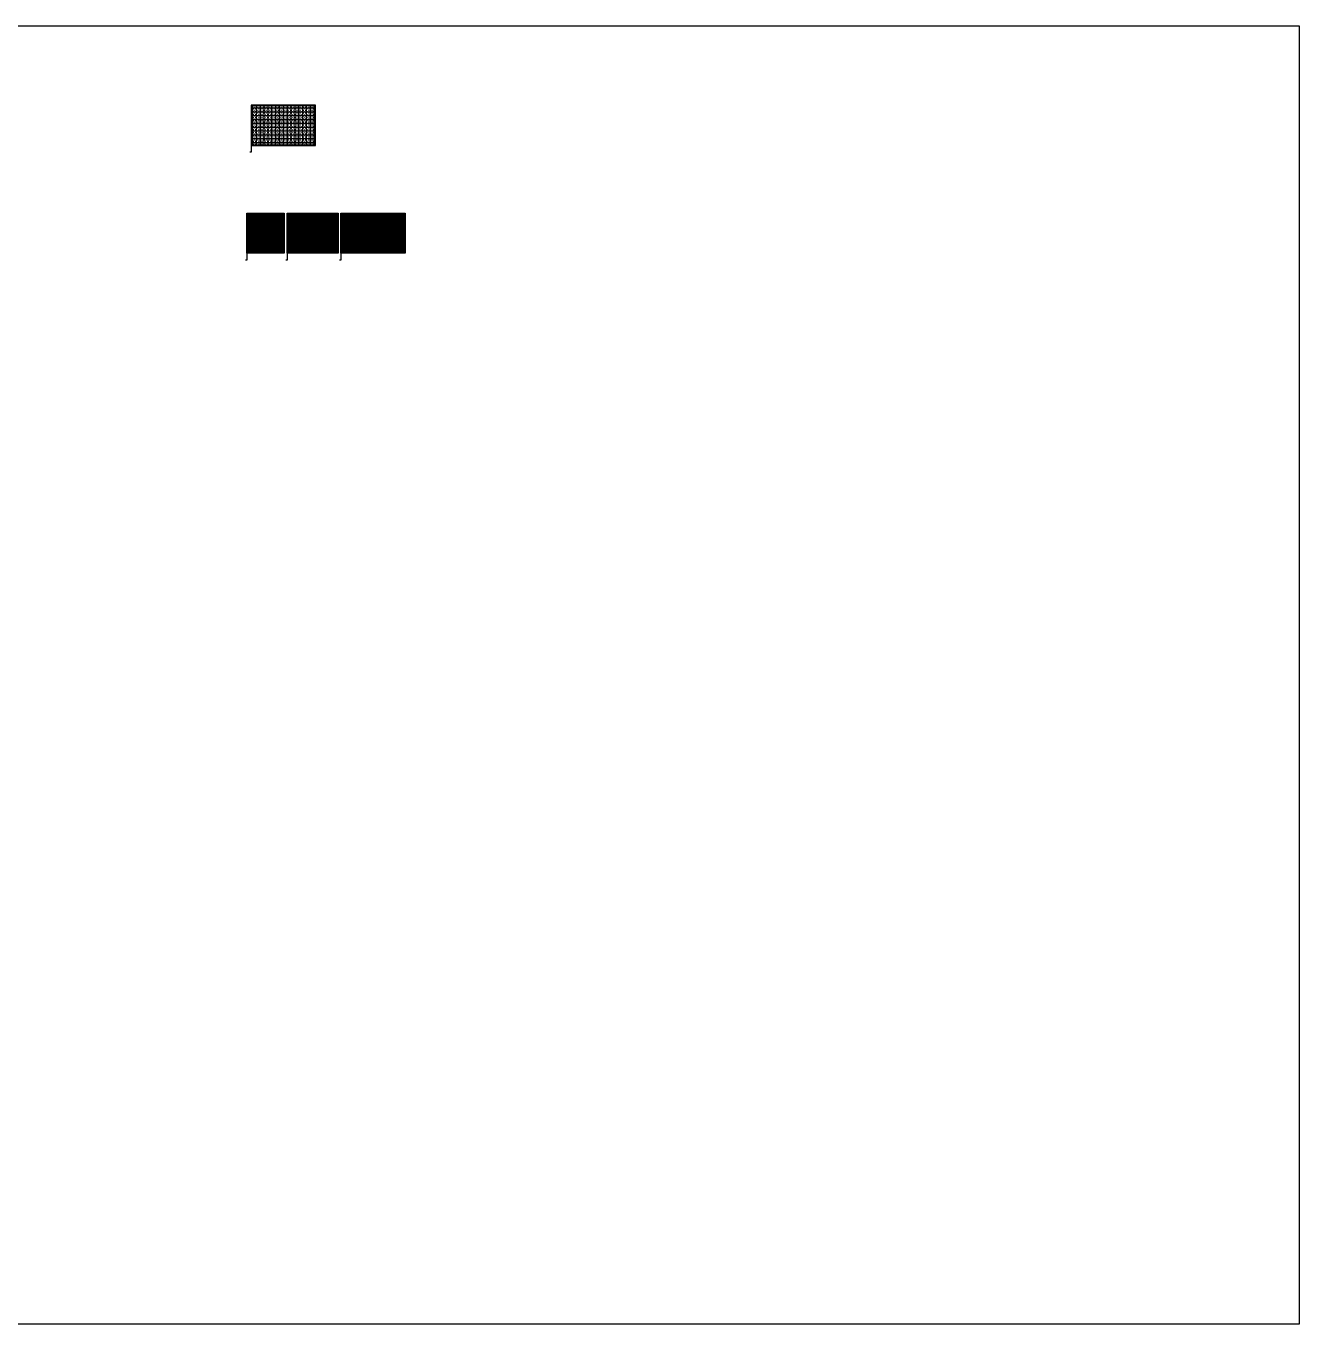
# Model space of a CAD drawing. Header units: metres. Extents: x -21 to 591, y -28 to 288.
# Drawn here: x 495.7 to 590.6, y 190.9 to 287.6 of the extents above; entities that cross this region are included whole.
import ezdxf

# ---------------------------------------------------------------- set-up
doc = ezdxf.new("R2010")
doc.units = ezdxf.units.M
doc.layers.add('m_panele', color=7, linetype='Continuous')

# ---------------------------------------------------------------- blocks, each defined once
blk = doc.blocks.new('P_5_3.5_1')
at = {"layer": 'm_panele'}
h = blk.add_hatch(color=251, dxfattribs=at)
h.paths.add_polyline_path([(0.1, 0.5), (4.9, 0.5), (4.9, 3.5), (0.1, 3.5)])
h.paths.add_polyline_path([(0.15, 3.45), (4.85, 3.45), (4.85, 0.55), (0.15, 0.55)], flags=16)
h = blk.add_hatch(dxfattribs=at)
h.set_pattern_fill('DOTS', color=95, scale=0.07, style=0)
h.set_pattern_definition([(0, (-346.90001, -278.24322), (0.0555625, 0.111125), [0, -0.111125])])
h.paths.add_polyline_path([(0.15, 0.55), (4.85, 0.55), (4.85, 3.45), (0.15, 3.45)])
h = blk.add_hatch(dxfattribs=at)
h.set_pattern_fill('ANSI37', color=251, scale=0.09, angle=45, style=0)
h.set_pattern_definition([(90, (-346.9, -278.24322), (-0.28575, 6e-17), []), (180, (-346.9, -278.24322), (-6e-17, -0.28575), [])])
h.paths.add_polyline_path([(0.15, 0.55), (4.85, 0.55), (4.85, 3.45), (0.15, 3.45)])
at = {"layer": 'm_panele', "color": 251}
blk.add_lwpolyline([(0.1, 0.5), (4.9, 0.5), (4.9, 3.5), (0.1, 3.5), (0.1, 0.5)], dxfattribs=at)
blk.add_lwpolyline([(0.15, 0.55), (4.85, 0.55), (4.85, 3.45), (0.15, 3.45)], close=True, dxfattribs=at)

msp = doc.modelspace()

# ---------------------------------------------------------------- hatches: boundary and pattern name
at = {"layer": 'm_panele', "linetype": 'Continuous', "lineweight": 25}
h = msp.add_hatch(dxfattribs=at)
h.set_pattern_fill('ANSI31', scale=0.03, angle=315)
h.set_pattern_definition([(0, (167.38403, -0.33198), (3e-17, 0.09525), [])])
h.paths.add_polyline_path([(512.1843, 273.7078), (514.9843, 273.7078), (514.9843, 270.7078), (512.1843, 270.7078)])
h = msp.add_hatch(dxfattribs=at)
h.set_pattern_fill('ANSI31', scale=0.03, angle=315)
h.set_pattern_definition([(0, (170.38403, -0.33198), (3e-17, 0.09525), [])])
h.paths.add_polyline_path([(515.1843, 273.7078), (518.9843, 273.7078), (518.9843, 270.7078), (515.1843, 270.7078)])
h = msp.add_hatch(dxfattribs=at)
h.set_pattern_fill('ANSI31', scale=0.03, angle=315)
h.set_pattern_definition([(0, (174.38403, -0.33198), (3e-17, 0.09525), [])])
h.paths.add_polyline_path([(519.1843, 273.7078), (523.9843, 273.7078), (523.9843, 270.7078), (519.1843, 270.7078)])

# ---------------------------------------------------------------- linework, layer by layer
at = {"color": 1, "linetype": 'Continuous', "lineweight": 25}
msp.add_lwpolyline([(219.7213, 287.6429), (590.5736, 287.6429), (590.5736, 190.9415), (219.7213, 190.9415)], close=True, dxfattribs=at)
at = {"layer": 'm_panele', "color": 1, "linetype": 'Continuous', "lineweight": 25}
for p, q in [((512.5121, 278.7432), (512.5121, 278.2432)), ((512.5121, 278.2432), (512.4121, 278.2432)), ((512.1843, 270.2078), (512.0843, 270.2078)), ((512.1843, 270.7078), (512.1843, 270.2078)), ((515.1843, 270.2078), (515.0843, 270.2078)), ((515.1843, 270.7078), (515.1843, 270.2078)), ((519.1843, 270.2078), (519.0843, 270.2078)), ((519.1843, 270.7078), (519.1843, 270.2078))]:
    msp.add_line(p, q, dxfattribs=at)
for points in [[(512.1843, 273.7078), (514.9843, 273.7078), (514.9843, 270.7078), (512.1843, 270.7078)], [(515.1843, 273.7078), (518.9843, 273.7078), (518.9843, 270.7078), (515.1843, 270.7078)], [(519.1843, 273.7078), (523.9843, 273.7078), (523.9843, 270.7078), (519.1843, 270.7078)]]:
    msp.add_lwpolyline(points, close=True, dxfattribs=at)

# ---------------------------------------------------------------- block references
msp.add_blockref('P_5_3.5_1', (512.4121, 278.2432), dxfattribs=at)

doc.saveas('drawing.dxf')
